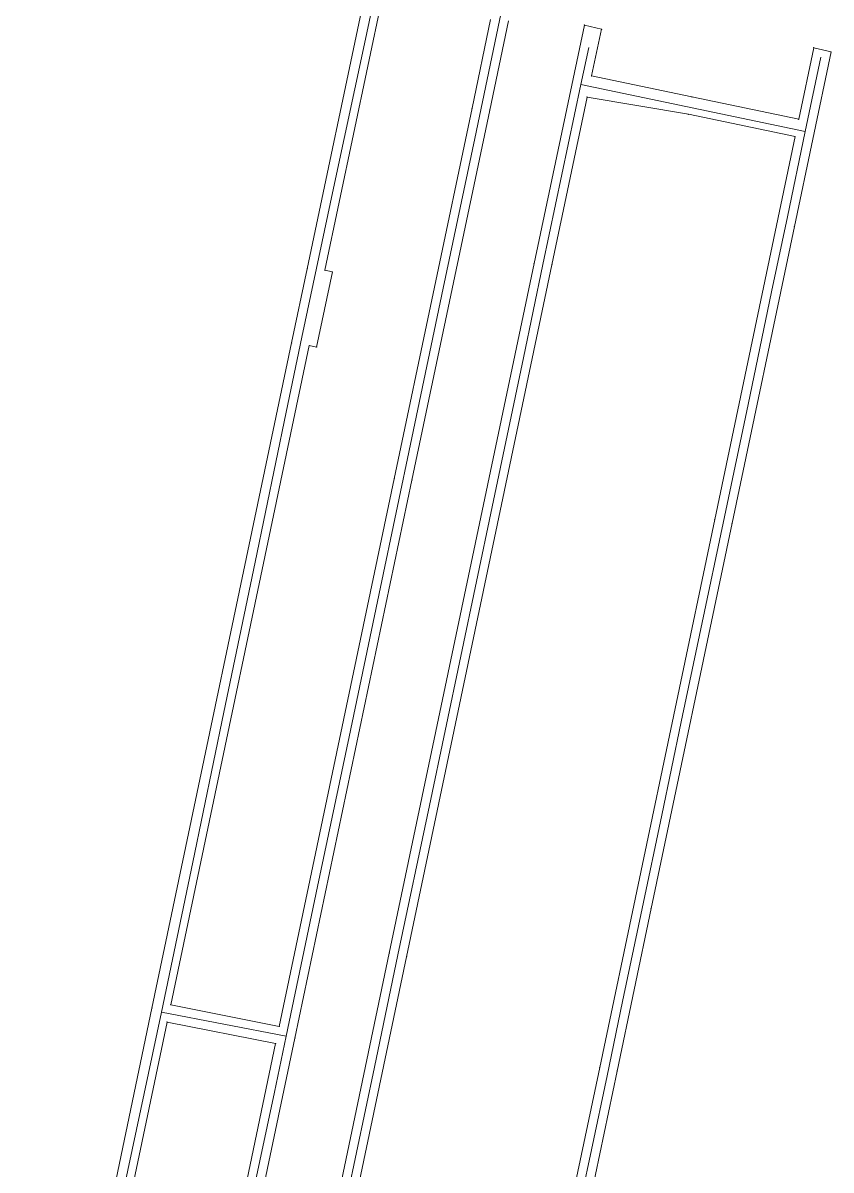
# Model space of a CAD drawing. Header units: metres. Extents: x 452813 to 454404, y 4394134 to 4396509.
# Drawn here: x 453596.1 to 453806.2, y 4395312.1 to 4395610.3 of the extents above; entities that cross this region are included whole.
import ezdxf

# ---------------------------------------------------------------- set-up
doc = ezdxf.new("R2010")
doc.units = ezdxf.units.M
for name, color, linetype, lineweight in [('GALERI', 240, 'Continuous', 0), ('GEOFENCE', 3, 'Continuous', 0), ('NOKTA', 30, 'Continuous', 0)]:
    doc.layers.add(name, color=color, linetype=linetype, lineweight=lineweight)

msp = doc.modelspace()

# ---------------------------------------------------------------- linework, layer by layer
at = {"layer": 'GALERI'}
for p, q in [((453691.53, 4395648.96, 698.44), (453670, 4395546.43, 712.67)), ((453674.62, 4395546.03, 712.67), (453695.55, 4395645.77, 698.44)), ((453717.69, 4395611.27, 701.36), (453712.84, 4395588.17, 704.44)), ((453717.44, 4395587.68, 704.44), (453722.31, 4395610.9, 701.36)), ((453742.07, 4395609.79, 714.12), (453728.99, 4395547.78, 721.17)), ((453746.54, 4395608.72, 714.12), (453742.07, 4395609.79, 714.12)), ((453743.95, 4395596.58, 718.27), (453746.54, 4395608.72, 714.12)), ((453796.66, 4395557.4, 718.59), (453806.19, 4395602.83, 710.1)), ((453801.71, 4395603.88, 710.1), (453797.81, 4395585.28, 714.34)), ((453806.19, 4395602.83, 710.1), (453801.71, 4395603.88, 710.1)), ((453770.03, 4395591.11, 716.48), (453743.95, 4395596.58, 718.27)), ((453733.63, 4395547.48, 721.17), (453742.77, 4395591.05, 718.27)), ((453742.77, 4395591.05, 718.27), (453769.09, 4395586.61, 716.48)), ((453797.81, 4395585.28, 714.34), (453770.03, 4395591.11, 716.48)), ((453712.84, 4395588.17, 704.44), (453692.61, 4395491.81, 718.44)), ((453697.24, 4395491.47, 718.44), (453717.44, 4395587.68, 704.44)), ((453769.09, 4395586.61, 716.48), (453796.86, 4395580.78, 714.34)), ((453796.86, 4395580.78, 714.34), (453775.96, 4395481.19, 724.51)), ((453780.46, 4395480.25, 724.51), (453796.66, 4395557.4, 718.59)), ((453670, 4395546.43, 712.67), (453665.95, 4395527.13, 715.41)), ((453676.57, 4395545.61, 712.67), (453674.62, 4395546.03, 712.67)), ((453728.99, 4395547.78, 721.17), (453691.34, 4395368.48, 745.35)), ((453695.84, 4395367.53, 745.35), (453733.63, 4395547.48, 721.17)), ((453672.45, 4395526.04, 715.41), (453676.57, 4395545.61, 712.67)), ((453665.95, 4395527.13, 715.41), (453629.64, 4395354.17, 732.21)), ((453634.52, 4395355.03, 732.21), (453670.51, 4395526.45, 715.41)), ((453670.51, 4395526.45, 715.41), (453672.45, 4395526.04, 715.41)), ((453692.61, 4395491.81, 718.44), (453662.72, 4395349.43, 732.54)), ((453666.78, 4395346.39, 732.54), (453697.24, 4395491.47, 718.44)), ((453775.96, 4395481.19, 724.51), (453746.05, 4395338.75, 745.01)), ((453759.42, 4395380.05, 738.21), (453780.46, 4395480.25, 724.51)), ((453750.55, 4395337.81, 745.01), (453759.42, 4395380.05, 738.21)), ((453691.34, 4395368.48, 745.35), (453669.4, 4395263.95, 755.18)), ((453674.06, 4395263.76, 755.18), (453695.84, 4395367.53, 745.35)), ((453662.72, 4395349.43, 732.54), (453634.52, 4395355.03, 732.21)), ((453629.64, 4395354.17, 732.21), (453596.09, 4395194.36, 758.42)), ((453600.54, 4395193.21, 758.42), (453633.57, 4395350.53, 732.21)), ((453633.57, 4395350.53, 732.21), (453661.78, 4395344.93, 732.54)), ((453653.67, 4395283.95, 740.54), (453666.78, 4395346.39, 732.54)), ((453661.78, 4395344.93, 732.54), (453649.05, 4395284.31, 740.54)), ((453746.05, 4395338.75, 745.01), (453712.33, 4395178.13, 776.83)), ((453716.83, 4395177.19, 776.83), (453750.55, 4395337.81, 745.01))]:
    msp.add_line(p, q, dxfattribs=at)
at = {"layer": 'GEOFENCE'}
for p, q in [((453685.11, 4395606.12, 704.36), (453694.12, 4395648.42, 698.43)), ((453713.54, 4395580.3, 705.63), (453721.71, 4395619.21, 701.18)), ((453676.86, 4395567.36, 709.8), (453685.11, 4395606.12, 704.36)), ((453741.14, 4395594.35, 716.95), (453743.18, 4395603.96, 715.13)), ((453799.5, 4395582.12, 713.68), (453803.55, 4395601.43, 710.42)), ((453731.29, 4395547.56, 721.18), (453741.14, 4395594.35, 716.95)), ((453741.14, 4395594.35, 716.95), (453799.5, 4395582.12, 713.68)), ((453794.83, 4395559.91, 717.43), (453799.5, 4395582.12, 713.68)), ((453705.37, 4395541.4, 710.09), (453713.54, 4395580.3, 705.63)), ((453668.6, 4395528.6, 715.24), (453676.86, 4395567.36, 709.8)), ((453790.74, 4395540.41, 719.16), (453794.83, 4395559.91, 717.43)), ((453726.2, 4395523.3, 724.45), (453731.29, 4395547.56, 721.18)), ((453697.21, 4395502.5, 714.54), (453705.37, 4395541.4, 710.09)), ((453784.6, 4395511.16, 721.75), (453790.74, 4395540.41, 719.16)), ((453664.55, 4395509.1, 717.12), (453668.6, 4395528.6, 715.24)), ((453718.05, 4395484.49, 729.67), (453726.2, 4395523.3, 724.45)), ((453778.46, 4395481.91, 724.34), (453784.6, 4395511.16, 721.75)), ((453656.45, 4395470.11, 720.89), (453664.55, 4395509.1, 717.12)), ((453689.04, 4395463.59, 719), (453697.21, 4395502.5, 714.54)), ((453709.9, 4395445.68, 734.9), (453718.05, 4395484.49, 729.67)), ((453772.35, 4395452.82, 728.43), (453778.46, 4395481.91, 724.34)), ((453648.35, 4395431.12, 724.66), (453656.45, 4395470.11, 720.89)), ((453680.87, 4395424.69, 723.45), (453689.04, 4395463.59, 719)), ((453767.26, 4395428.58, 731.83), (453772.35, 4395452.82, 728.43)), ((453701.75, 4395406.87, 740.12), (453709.9, 4395445.68, 734.9)), ((453640.24, 4395392.14, 728.43), (453648.35, 4395431.12, 724.66)), ((453762.17, 4395404.35, 735.23), (453767.26, 4395428.58, 731.83)), ((453672.71, 4395385.79, 727.91), (453680.87, 4395424.69, 723.45)), ((453693.6, 4395368.06, 745.35), (453701.75, 4395406.87, 740.12)), ((453757.08, 4395380.11, 738.64), (453762.17, 4395404.35, 735.23)), ((453632.14, 4395353.15, 732.2), (453640.24, 4395392.14, 728.43)), ((453664.54, 4395346.88, 732.36), (453672.71, 4395385.79, 727.91)), ((453752.01, 4395355.91, 742.37), (453757.08, 4395380.11, 738.64)), ((453687.47, 4395338.82, 748.13), (453693.6, 4395368.06, 745.35)), ((453747.94, 4395336.56, 745.35), (453752.01, 4395355.91, 742.37)), ((453622.22, 4395306.78, 739.78), (453632.14, 4395353.15, 732.2)), ((453664.54, 4395346.88, 732.36), (453632.14, 4395353.15, 732.2)), ((453661.47, 4395332.34, 734.37), (453664.54, 4395346.88, 732.36)), ((453679.28, 4395299.84, 751.83), (453687.47, 4395338.82, 748.13)), ((453743.91, 4395317.34, 749.16), (453747.94, 4395336.56, 745.35)), ((453653.27, 4395293.56, 739.72), (453661.47, 4395332.34, 734.37)), ((453739.87, 4395298.13, 752.96), (453743.91, 4395317.34, 749.16))]:
    msp.add_line(p, q, dxfattribs=at)
at = {"layer": 'NOKTA'}
for p in [(453742.07, 4395609.79, 714.12), (453746.54, 4395608.72, 714.12), (453801.71, 4395603.88, 710.1), (453806.19, 4395602.83, 710.1), (453743.95, 4395596.58, 718.27), (453742.77, 4395591.05, 718.27), (453770.03, 4395591.11, 716.48), (453712.84, 4395588.17, 704.44), (453717.44, 4395587.68, 704.44), (453769.09, 4395586.61, 716.48), (453797.81, 4395585.28, 714.34), (453796.86, 4395580.78, 714.34), (453796.66, 4395557.4, 718.59), (453670, 4395546.43, 712.67), (453674.62, 4395546.03, 712.67), (453728.99, 4395547.78, 721.17), (453733.63, 4395547.48, 721.17), (453676.57, 4395545.61, 712.67), (453665.95, 4395527.13, 715.41), (453670.51, 4395526.45, 715.41), (453672.45, 4395526.04, 715.41), (453692.61, 4395491.81, 718.44), (453697.24, 4395491.47, 718.44), (453775.96, 4395481.19, 724.51), (453780.46, 4395480.25, 724.51), (453759.42, 4395380.05, 738.21), (453691.34, 4395368.48, 745.35), (453695.84, 4395367.53, 745.35), (453634.52, 4395355.03, 732.21), (453629.64, 4395354.17, 732.21), (453633.57, 4395350.53, 732.21), (453662.72, 4395349.43, 732.54), (453666.78, 4395346.39, 732.54), (453661.78, 4395344.93, 732.54), (453746.05, 4395338.75, 745.01), (453750.55, 4395337.81, 745.01)]:
    msp.add_point(p, dxfattribs=at)

doc.saveas('drawing.dxf')
